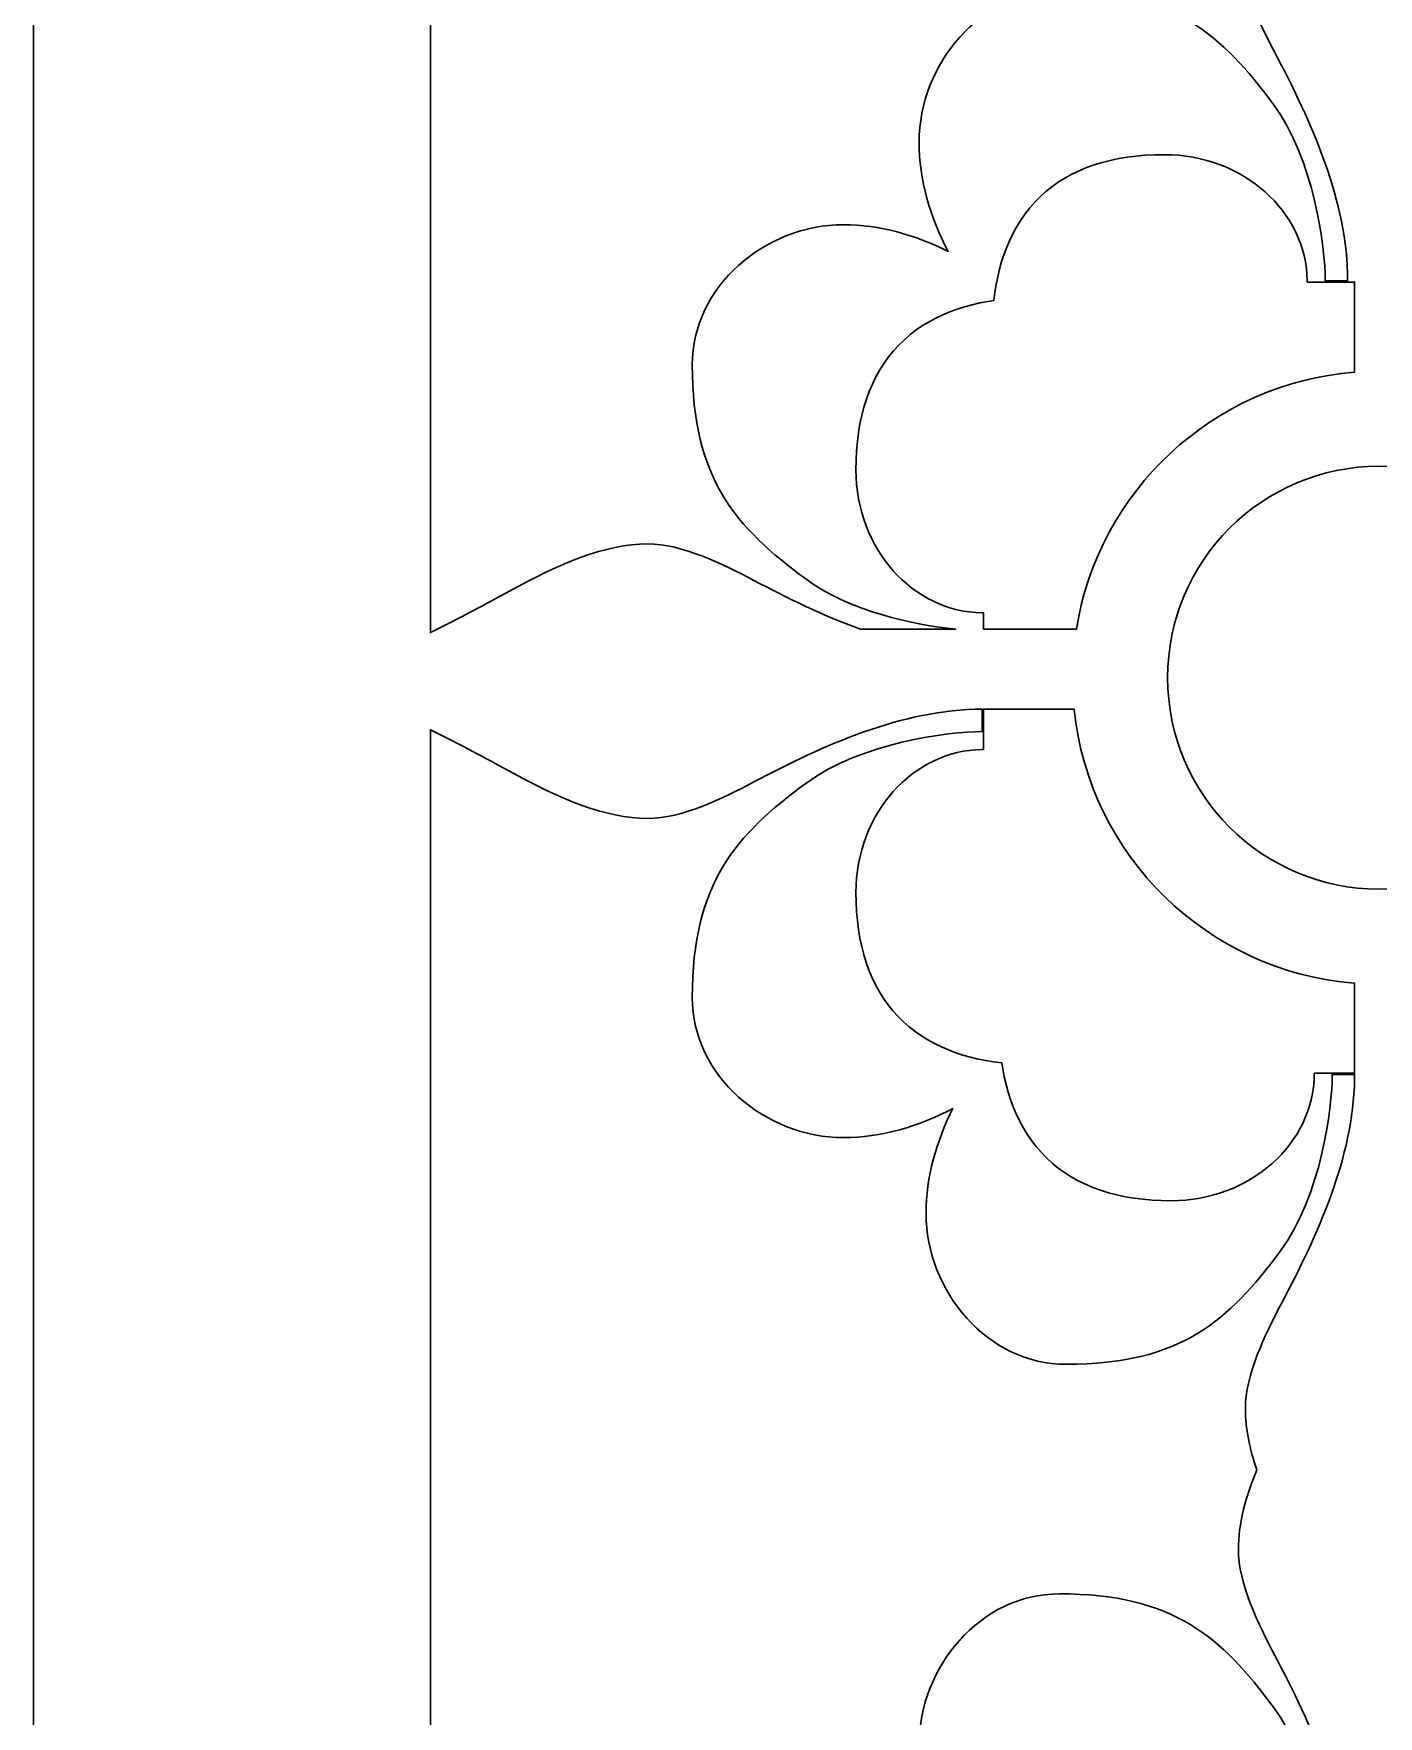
# Model space of a CAD drawing. Header units: centimetres. Extents: x 14.5 to 20.6, y -2.7 to 9.
# Drawn here: x 14.535 to 15.321, y -0.808 to 0.175 of the extents above; entities that cross this region are included whole.
import ezdxf

# ---------------------------------------------------------------- set-up
doc = ezdxf.new("R2010")
doc.units = ezdxf.units.CM
doc.header["$MEASUREMENT"] = 0
doc.layers.add('layer 1', color=7, linetype='Continuous')

msp = doc.modelspace()

# ---------------------------------------------------------------- linework, layer by layer
at = {"layer": 'layer 1', "color": 250, "lineweight": 30}
for points, knots in [([(14.53548, -2.70131), (14.53548, -2.70131), (14.53548, 9.00077), (14.53548, 9.00077), (14.53548, 9.00077), (14.53548, 9.00077), (20.59893, 9.00077), (20.59893, 9.00077), (20.59893, 9.00077), (20.59893, 9.00077), (20.59893, -2.70131), (20.59893, -2.70131), (20.59893, -2.70131), (20.59893, -2.70131), (14.53548, -2.70131), (14.53548, -2.70131)], [0, 0, 0, 0, 0.2, 0.2, 0.2, 0.2, 0.4, 0.4, 0.4, 0.4, 0.6, 0.6, 0.6, 0.6, 1, 1, 1, 1]), ([(15.2497, 0.27265), (15.24548, 0.28498), (15.24305, 0.2968), (15.24305, 0.3081), (15.24305, 0.3081), (15.24305, 0.32855), (15.25449, 0.35145), (15.26432, 0.37026), (15.26432, 0.37026), (15.28516, 0.40951), (15.30597, 0.45504), (15.30681, 0.50071), (15.30681, 0.50071), (15.30681, 0.50071), (15.30681, 0.50356), (15.30681, 0.50356), (15.30681, 0.50356), (15.30681, 0.50356), (15.29376, 0.50356), (15.29376, 0.50356), (15.29376, 0.50356), (15.29376, 0.48393), (15.28722, 0.4324), (15.26349, 0.40052), (15.26349, 0.40052), (15.23324, 0.35962), (15.20544, 0.33428), (15.13837, 0.33428), (15.13837, 0.33428), (15.09257, 0.33428), (15.05659, 0.37679), (15.05659, 0.4226), (15.05659, 0.4226), (15.05659, 0.44332), (15.06263, 0.46472), (15.07218, 0.48367), (15.07218, 0.48367), (15.05257, 0.47331), (15.03013, 0.46669), (15.00841, 0.46669), (15.00841, 0.46669), (14.9626, 0.46669), (14.92009, 0.50267), (14.92009, 0.54847), (14.92009, 0.54847), (14.92009, 0.61554), (14.94543, 0.64334), (14.98633, 0.67359), (14.98633, 0.67359), (15.01821, 0.69731), (15.06974, 0.70386), (15.08938, 0.70386), (15.08938, 0.70386), (15.08938, 0.70386), (15.08938, 0.71694), (15.08938, 0.71694), (15.08938, 0.71694), (15.04275, 0.71694), (14.99614, 0.69568), (14.95607, 0.67441), (14.95607, 0.67441), (14.93726, 0.66459), (14.91436, 0.65315), (14.89391, 0.65315), (14.89391, 0.65315), (14.86937, 0.65315), (14.84239, 0.66459), (14.81296, 0.68096), (14.81296, 0.68096), (14.79994, 0.68802), (14.78405, 0.69644), (14.7672, 0.70491), (14.7672, 0.70491), (14.7672, 0.70491), (14.7672, -0.17453), (14.7672, -0.17453), (14.7672, -0.17453), (14.78405, -0.16606), (14.79994, -0.15764), (14.81296, -0.15057), (14.81296, -0.15057), (14.84239, -0.1342), (14.86937, -0.12276), (14.89391, -0.12276), (14.89391, -0.12276), (14.91436, -0.12276), (14.93726, -0.1342), (14.95607, -0.14403), (14.95607, -0.14403), (14.97552, -0.15435), (14.99651, -0.16467), (15.01829, -0.17256), (15.01829, -0.17256), (15.01829, -0.17256), (15.07379, -0.17256), (15.07379, -0.17256), (15.07379, -0.17256), (15.04951, -0.17008), (15.0117, -0.16208), (14.98633, -0.1432), (14.98633, -0.1432), (14.94543, -0.11295), (14.92009, -0.08515), (14.92009, -0.01808), (14.92009, -0.01808), (14.92009, 0.02772), (14.9626, 0.0637), (15.00841, 0.0637), (15.00841, 0.0637), (15.02914, 0.0637), (15.05053, 0.05766), (15.06949, 0.04811), (15.06949, 0.04811), (15.05913, 0.06772), (15.05251, 0.09016), (15.05251, 0.11188), (15.05251, 0.11188), (15.05251, 0.15769), (15.08848, 0.2002), (15.13428, 0.2002), (15.13428, 0.2002), (15.20136, 0.2002), (15.22915, 0.17486), (15.25941, 0.13396), (15.25941, 0.13396), (15.28313, 0.10208), (15.28967, 0.05055), (15.28967, 0.03092), (15.28967, 0.03092), (15.28967, 0.03092), (15.30276, 0.03092), (15.30276, 0.03092), (15.30276, 0.03092), (15.30276, 0.07754), (15.28149, 0.12415), (15.26022, 0.16422), (15.26022, 0.16422), (15.25041, 0.18303), (15.23896, 0.20593), (15.23896, 0.22638), (15.23896, 0.22638), (15.23896, 0.24094), (15.243, 0.25636), (15.2497, 0.27265)], [0, 0, 0, 0, 0.027027, 0.027027, 0.027027, 0.027027, 0.054054, 0.054054, 0.054054, 0.054054, 0.081081, 0.081081, 0.081081, 0.081081, 0.108108, 0.108108, 0.108108, 0.108108, 0.135135, 0.135135, 0.135135, 0.135135, 0.162162, 0.162162, 0.162162, 0.162162, 0.189189, 0.189189, 0.189189, 0.189189, 0.216216, 0.216216, 0.216216, 0.216216, 0.243243, 0.243243, 0.243243, 0.243243, 0.27027, 0.27027, 0.27027, 0.27027, 0.297297, 0.297297, 0.297297, 0.297297, 0.324324, 0.324324, 0.324324, 0.324324, 0.351351, 0.351351, 0.351351, 0.351351, 0.378378, 0.378378, 0.378378, 0.378378, 0.405405, 0.405405, 0.405405, 0.405405, 0.432432, 0.432432, 0.432432, 0.432432, 0.459459, 0.459459, 0.459459, 0.459459, 0.486486, 0.486486, 0.486486, 0.486486, 0.513514, 0.513514, 0.513514, 0.513514, 0.540541, 0.540541, 0.540541, 0.540541, 0.567568, 0.567568, 0.567568, 0.567568, 0.594595, 0.594595, 0.594595, 0.594595, 0.621622, 0.621622, 0.621622, 0.621622, 0.648649, 0.648649, 0.648649, 0.648649, 0.675676, 0.675676, 0.675676, 0.675676, 0.702703, 0.702703, 0.702703, 0.702703, 0.72973, 0.72973, 0.72973, 0.72973, 0.756757, 0.756757, 0.756757, 0.756757, 0.783784, 0.783784, 0.783784, 0.783784, 0.810811, 0.810811, 0.810811, 0.810811, 0.837838, 0.837838, 0.837838, 0.837838, 0.864865, 0.864865, 0.864865, 0.864865, 0.891892, 0.891892, 0.891892, 0.891892, 0.918919, 0.918919, 0.918919, 0.918919, 0.945946, 0.945946, 0.945946, 0.945946, 1, 1, 1, 1]), ([(15.09009, -0.17256), (15.09009, -0.17256), (15.14434, -0.17256), (15.14434, -0.17256), (15.14434, -0.17256), (15.15718, -0.09176), (15.22409, -0.02895), (15.30681, -0.02239), (15.30681, -0.02239), (15.30681, -0.02239), (15.30681, 0.0302), (15.30681, 0.0302), (15.30681, 0.0302), (15.30681, 0.0302), (15.27913, 0.0302), (15.27913, 0.0302), (15.27913, 0.0302), (15.27913, 0.0302), (15.27913, 0.0312), (15.27913, 0.0312), (15.27913, 0.0312), (15.27913, 0.0312), (15.27902, 0.03466), (15.27902, 0.03466), (15.27902, 0.03466), (15.27902, 0.03466), (15.27869, 0.03836), (15.27869, 0.03836), (15.27869, 0.03836), (15.27869, 0.03836), (15.27814, 0.04203), (15.27814, 0.04203), (15.27814, 0.04203), (15.27814, 0.04203), (15.27739, 0.04564), (15.27739, 0.04564), (15.27739, 0.04564), (15.27739, 0.04564), (15.27643, 0.0492), (15.27643, 0.0492), (15.27643, 0.0492), (15.27643, 0.0492), (15.27529, 0.05269), (15.27529, 0.05269), (15.27529, 0.05269), (15.27529, 0.05269), (15.27395, 0.0561), (15.27395, 0.0561), (15.27395, 0.0561), (15.27395, 0.0561), (15.27244, 0.05945), (15.27244, 0.05945), (15.27244, 0.05945), (15.27244, 0.05945), (15.27076, 0.06271), (15.27076, 0.06271), (15.27076, 0.06271), (15.27076, 0.06271), (15.26891, 0.06588), (15.26891, 0.06588), (15.26891, 0.06588), (15.26891, 0.06588), (15.2669, 0.06896), (15.2669, 0.06896), (15.2669, 0.06896), (15.2669, 0.06896), (15.26474, 0.07194), (15.26474, 0.07194), (15.26474, 0.07194), (15.26474, 0.07194), (15.26242, 0.07483), (15.26242, 0.07483), (15.26242, 0.07483), (15.26242, 0.07483), (15.25996, 0.07761), (15.25996, 0.07761), (15.25996, 0.07761), (15.25996, 0.07761), (15.25736, 0.08028), (15.25736, 0.08028), (15.25736, 0.08028), (15.25736, 0.08028), (15.25462, 0.08285), (15.25462, 0.08285), (15.25462, 0.08285), (15.25462, 0.08285), (15.25175, 0.08529), (15.25175, 0.08529), (15.25175, 0.08529), (15.25175, 0.08529), (15.24876, 0.08762), (15.24876, 0.08762), (15.24876, 0.08762), (15.24876, 0.08762), (15.24563, 0.08981), (15.24563, 0.08981), (15.24563, 0.08981), (15.24563, 0.08981), (15.24239, 0.09188), (15.24239, 0.09188), (15.24239, 0.09188), (15.24239, 0.09188), (15.23903, 0.09381), (15.23903, 0.09381), (15.23903, 0.09381), (15.23903, 0.09381), (15.23556, 0.0956), (15.23556, 0.0956), (15.23556, 0.0956), (15.23556, 0.0956), (15.23198, 0.09725), (15.23198, 0.09725), (15.23198, 0.09725), (15.23198, 0.09725), (15.22829, 0.09874), (15.22829, 0.09874), (15.22829, 0.09874), (15.22829, 0.09874), (15.2245, 0.10008), (15.2245, 0.10008), (15.2245, 0.10008), (15.2245, 0.10008), (15.22062, 0.10126), (15.22062, 0.10126), (15.22062, 0.10126), (15.22062, 0.10126), (15.21666, 0.10226), (15.21666, 0.10226), (15.21666, 0.10226), (15.21666, 0.10226), (15.2126, 0.1031), (15.2126, 0.1031), (15.2126, 0.1031), (15.2126, 0.1031), (15.20846, 0.10376), (15.20846, 0.10376), (15.20846, 0.10376), (15.20846, 0.10376), (15.20425, 0.10424), (15.20425, 0.10424), (15.20425, 0.10424), (15.20425, 0.10424), (15.19997, 0.10453), (15.19997, 0.10453), (15.19997, 0.10453), (15.19997, 0.10453), (15.19569, 0.10462), (15.19569, 0.10462), (15.19569, 0.10462), (15.19569, 0.10462), (15.19003, 0.10453), (15.19003, 0.10453), (15.19003, 0.10453), (15.19003, 0.10453), (15.18458, 0.10426), (15.18458, 0.10426), (15.18458, 0.10426), (15.18458, 0.10426), (15.17928, 0.1038), (15.17928, 0.1038), (15.17928, 0.1038), (15.17928, 0.1038), (15.1741, 0.10316), (15.1741, 0.10316), (15.1741, 0.10316), (15.1741, 0.10316), (15.16906, 0.10233), (15.16906, 0.10233), (15.16906, 0.10233), (15.16906, 0.10233), (15.16416, 0.10131), (15.16416, 0.10131), (15.16416, 0.10131), (15.16416, 0.10131), (15.15939, 0.10009), (15.15939, 0.10009), (15.15939, 0.10009), (15.15939, 0.10009), (15.15475, 0.09867), (15.15475, 0.09867), (15.15475, 0.09867), (15.15475, 0.09867), (15.15026, 0.09704), (15.15026, 0.09704), (15.15026, 0.09704), (15.15026, 0.09704), (15.14591, 0.09522), (15.14591, 0.09522), (15.14591, 0.09522), (15.14591, 0.09522), (15.14171, 0.09318), (15.14171, 0.09318), (15.14171, 0.09318), (15.14171, 0.09318), (15.13766, 0.09095), (15.13766, 0.09095), (15.13766, 0.09095), (15.13766, 0.09095), (15.13378, 0.08851), (15.13378, 0.08851), (15.13378, 0.08851), (15.13378, 0.08851), (15.13008, 0.08587), (15.13008, 0.08587), (15.13008, 0.08587), (15.13008, 0.08587), (15.12655, 0.08305), (15.12655, 0.08305), (15.12655, 0.08305), (15.12655, 0.08305), (15.12322, 0.08004), (15.12322, 0.08004), (15.12322, 0.08004), (15.12322, 0.08004), (15.12007, 0.07685), (15.12007, 0.07685), (15.12007, 0.07685), (15.12007, 0.07685), (15.11713, 0.0735), (15.11713, 0.0735), (15.11713, 0.0735), (15.11713, 0.0735), (15.11439, 0.06999), (15.11439, 0.06999), (15.11439, 0.06999), (15.11439, 0.06999), (15.11185, 0.06635), (15.11185, 0.06635), (15.11185, 0.06635), (15.11185, 0.06635), (15.10952, 0.06258), (15.10952, 0.06258), (15.10952, 0.06258), (15.10952, 0.06258), (15.10738, 0.0587), (15.10738, 0.0587), (15.10738, 0.0587), (15.10738, 0.0587), (15.10544, 0.0547), (15.10544, 0.0547), (15.10544, 0.0547), (15.10544, 0.0547), (15.10368, 0.05061), (15.10368, 0.05061), (15.10368, 0.05061), (15.10368, 0.05061), (15.10211, 0.04642), (15.10211, 0.04642), (15.10211, 0.04642), (15.10211, 0.04642), (15.10071, 0.04214), (15.10071, 0.04214), (15.10071, 0.04214), (15.10071, 0.04214), (15.09948, 0.03778), (15.09948, 0.03778), (15.09948, 0.03778), (15.09948, 0.03778), (15.09841, 0.03335), (15.09841, 0.03335), (15.09841, 0.03335), (15.09841, 0.03335), (15.0975, 0.02883), (15.0975, 0.02883), (15.0975, 0.02883), (15.0975, 0.02883), (15.09673, 0.02424), (15.09673, 0.02424), (15.09673, 0.02424), (15.09673, 0.02424), (15.09611, 0.01958), (15.09611, 0.01958), (15.09611, 0.01958), (15.09611, 0.01958), (15.0961, 0.01944), (15.0961, 0.01944), (15.0961, 0.01944), (15.0961, 0.01944), (15.09259, 0.01889), (15.09259, 0.01889), (15.09259, 0.01889), (15.09259, 0.01889), (15.08802, 0.01801), (15.08802, 0.01801), (15.08802, 0.01801), (15.08802, 0.01801), (15.08352, 0.01697), (15.08352, 0.01697), (15.08352, 0.01697), (15.08352, 0.01697), (15.07911, 0.01576), (15.07911, 0.01576), (15.07911, 0.01576), (15.07911, 0.01576), (15.07478, 0.01439), (15.07478, 0.01439), (15.07478, 0.01439), (15.07478, 0.01439), (15.07054, 0.01285), (15.07054, 0.01285), (15.07054, 0.01285), (15.07054, 0.01285), (15.06638, 0.01111), (15.06638, 0.01111), (15.06638, 0.01111), (15.06638, 0.01111), (15.06233, 0.00919), (15.06233, 0.00919), (15.06233, 0.00919), (15.06233, 0.00919), (15.05839, 0.00707), (15.05839, 0.00707), (15.05839, 0.00707), (15.05839, 0.00707), (15.05457, 0.00475), (15.05457, 0.00475), (15.05457, 0.00475), (15.05457, 0.00475), (15.05087, 0.00223), (15.05087, 0.00223), (15.05087, 0.00223), (15.05087, 0.00223), (15.04732, -0.0005), (15.04732, -0.0005), (15.04732, -0.0005), (15.04732, -0.0005), (15.04392, -0.00344), (15.04392, -0.00344), (15.04392, -0.00344), (15.04392, -0.00344), (15.04068, -0.00658), (15.04068, -0.00658), (15.04068, -0.00658), (15.04068, -0.00658), (15.03762, -0.00992), (15.03762, -0.00992), (15.03762, -0.00992), (15.03762, -0.00992), (15.03474, -0.01345), (15.03474, -0.01345), (15.03474, -0.01345), (15.03474, -0.01345), (15.03206, -0.01717), (15.03206, -0.01717), (15.03206, -0.01717), (15.03206, -0.01717), (15.02958, -0.02106), (15.02958, -0.02106), (15.02958, -0.02106), (15.02958, -0.02106), (15.0273, -0.02512), (15.0273, -0.02512), (15.0273, -0.02512), (15.0273, -0.02512), (15.02524, -0.02934), (15.02524, -0.02934), (15.02524, -0.02934), (15.02524, -0.02934), (15.02338, -0.03372), (15.02338, -0.03372), (15.02338, -0.03372), (15.02338, -0.03372), (15.02173, -0.03824), (15.02173, -0.03824), (15.02173, -0.03824), (15.02173, -0.03824), (15.02028, -0.04291), (15.02028, -0.04291), (15.02028, -0.04291), (15.02028, -0.04291), (15.01904, -0.04771), (15.01904, -0.04771), (15.01904, -0.04771), (15.01904, -0.04771), (15.018, -0.05265), (15.018, -0.05265), (15.018, -0.05265), (15.018, -0.05265), (15.01715, -0.05773), (15.01715, -0.05773), (15.01715, -0.05773), (15.01715, -0.05773), (15.0165, -0.06294), (15.0165, -0.06294), (15.0165, -0.06294), (15.0165, -0.06294), (15.01604, -0.06829), (15.01604, -0.06829), (15.01604, -0.06829), (15.01604, -0.06829), (15.01576, -0.07379), (15.01576, -0.07379), (15.01576, -0.07379), (15.01576, -0.07379), (15.01567, -0.07948), (15.01567, -0.07948), (15.01567, -0.07948), (15.01567, -0.07948), (15.01576, -0.08377), (15.01576, -0.08377), (15.01576, -0.08377), (15.01576, -0.08377), (15.01605, -0.08805), (15.01605, -0.08805), (15.01605, -0.08805), (15.01605, -0.08805), (15.01653, -0.09226), (15.01653, -0.09226), (15.01653, -0.09226), (15.01653, -0.09226), (15.01719, -0.09639), (15.01719, -0.09639), (15.01719, -0.09639), (15.01719, -0.09639), (15.01802, -0.10045), (15.01802, -0.10045), (15.01802, -0.10045), (15.01802, -0.10045), (15.01903, -0.10442), (15.01903, -0.10442), (15.01903, -0.10442), (15.01903, -0.10442), (15.02021, -0.10831), (15.02021, -0.10831), (15.02021, -0.10831), (15.02021, -0.10831), (15.02154, -0.11209), (15.02154, -0.11209), (15.02154, -0.11209), (15.02154, -0.11209), (15.02304, -0.11577), (15.02304, -0.11577), (15.02304, -0.11577), (15.02304, -0.11577), (15.02468, -0.11936), (15.02468, -0.11936), (15.02468, -0.11936), (15.02468, -0.11936), (15.02647, -0.12283), (15.02647, -0.12283), (15.02647, -0.12283), (15.02647, -0.12283), (15.0284, -0.12619), (15.0284, -0.12619), (15.0284, -0.12619), (15.0284, -0.12619), (15.03047, -0.12943), (15.03047, -0.12943), (15.03047, -0.12943), (15.03047, -0.12943), (15.03267, -0.13256), (15.03267, -0.13256), (15.03267, -0.13256), (15.03267, -0.13256), (15.03499, -0.13556), (15.03499, -0.13556), (15.03499, -0.13556), (15.03499, -0.13556), (15.03744, -0.13843), (15.03744, -0.13843), (15.03744, -0.13843), (15.03744, -0.13843), (15.04, -0.14116), (15.04, -0.14116), (15.04, -0.14116), (15.04, -0.14116), (15.04267, -0.14377), (15.04267, -0.14377), (15.04267, -0.14377), (15.04267, -0.14377), (15.04546, -0.14623), (15.04546, -0.14623), (15.04546, -0.14623), (15.04546, -0.14623), (15.04834, -0.14854), (15.04834, -0.14854), (15.04834, -0.14854), (15.04834, -0.14854), (15.05132, -0.15071), (15.05132, -0.15071), (15.05132, -0.15071), (15.05132, -0.15071), (15.05441, -0.15272), (15.05441, -0.15272), (15.05441, -0.15272), (15.05441, -0.15272), (15.05758, -0.15457), (15.05758, -0.15457), (15.05758, -0.15457), (15.05758, -0.15457), (15.06084, -0.15625), (15.06084, -0.15625), (15.06084, -0.15625), (15.06084, -0.15625), (15.06418, -0.15776), (15.06418, -0.15776), (15.06418, -0.15776), (15.06418, -0.15776), (15.0676, -0.15909), (15.0676, -0.15909), (15.0676, -0.15909), (15.0676, -0.15909), (15.07109, -0.16024), (15.07109, -0.16024), (15.07109, -0.16024), (15.07109, -0.16024), (15.07465, -0.1612), (15.07465, -0.1612), (15.07465, -0.1612), (15.07465, -0.1612), (15.07826, -0.16195), (15.07826, -0.16195), (15.07826, -0.16195), (15.07826, -0.16195), (15.08193, -0.1625), (15.08193, -0.1625), (15.08193, -0.1625), (15.08193, -0.1625), (15.08564, -0.16283), (15.08564, -0.16283), (15.08564, -0.16283), (15.08564, -0.16283), (15.08909, -0.16294), (15.08909, -0.16294), (15.08909, -0.16294), (15.08909, -0.16294), (15.09009, -0.16294), (15.09009, -0.16294), (15.09009, -0.16294), (15.09009, -0.16294), (15.09009, -0.17256), (15.09009, -0.17256)], [0, 0, 0, 0, 0.007463, 0.007463, 0.007463, 0.007463, 0.014925, 0.014925, 0.014925, 0.014925, 0.022388, 0.022388, 0.022388, 0.022388, 0.029851, 0.029851, 0.029851, 0.029851, 0.037313, 0.037313, 0.037313, 0.037313, 0.044776, 0.044776, 0.044776, 0.044776, 0.052239, 0.052239, 0.052239, 0.052239, 0.059701, 0.059701, 0.059701, 0.059701, 0.067164, 0.067164, 0.067164, 0.067164, 0.074627, 0.074627, 0.074627, 0.074627, 0.08209, 0.08209, 0.08209, 0.08209, 0.089552, 0.089552, 0.089552, 0.089552, 0.097015, 0.097015, 0.097015, 0.097015, 0.104478, 0.104478, 0.104478, 0.104478, 0.11194, 0.11194, 0.11194, 0.11194, 0.119403, 0.119403, 0.119403, 0.119403, 0.126866, 0.126866, 0.126866, 0.126866, 0.134328, 0.134328, 0.134328, 0.134328, 0.141791, 0.141791, 0.141791, 0.141791, 0.149254, 0.149254, 0.149254, 0.149254, 0.156716, 0.156716, 0.156716, 0.156716, 0.164179, 0.164179, 0.164179, 0.164179, 0.171642, 0.171642, 0.171642, 0.171642, 0.179104, 0.179104, 0.179104, 0.179104, 0.186567, 0.186567, 0.186567, 0.186567, 0.19403, 0.19403, 0.19403, 0.19403, 0.201493, 0.201493, 0.201493, 0.201493, 0.208955, 0.208955, 0.208955, 0.208955, 0.216418, 0.216418, 0.216418, 0.216418, 0.223881, 0.223881, 0.223881, 0.223881, 0.231343, 0.231343, 0.231343, 0.231343, 0.238806, 0.238806, 0.238806, 0.238806, 0.246269, 0.246269, 0.246269, 0.246269, 0.253731, 0.253731, 0.253731, 0.253731, 0.261194, 0.261194, 0.261194, 0.261194, 0.268657, 0.268657, 0.268657, 0.268657, 0.276119, 0.276119, 0.276119, 0.276119, 0.283582, 0.283582, 0.283582, 0.283582, 0.291045, 0.291045, 0.291045, 0.291045, 0.298507, 0.298507, 0.298507, 0.298507, 0.30597, 0.30597, 0.30597, 0.30597, 0.313433, 0.313433, 0.313433, 0.313433, 0.320896, 0.320896, 0.320896, 0.320896, 0.328358, 0.328358, 0.328358, 0.328358, 0.335821, 0.335821, 0.335821, 0.335821, 0.343284, 0.343284, 0.343284, 0.343284, 0.350746, 0.350746, 0.350746, 0.350746, 0.358209, 0.358209, 0.358209, 0.358209, 0.365672, 0.365672, 0.365672, 0.365672, 0.373134, 0.373134, 0.373134, 0.373134, 0.380597, 0.380597, 0.380597, 0.380597, 0.38806, 0.38806, 0.38806, 0.38806, 0.395522, 0.395522, 0.395522, 0.395522, 0.402985, 0.402985, 0.402985, 0.402985, 0.410448, 0.410448, 0.410448, 0.410448, 0.41791, 0.41791, 0.41791, 0.41791, 0.425373, 0.425373, 0.425373, 0.425373, 0.432836, 0.432836, 0.432836, 0.432836, 0.440299, 0.440299, 0.440299, 0.440299, 0.447761, 0.447761, 0.447761, 0.447761, 0.455224, 0.455224, 0.455224, 0.455224, 0.462687, 0.462687, 0.462687, 0.462687, 0.470149, 0.470149, 0.470149, 0.470149, 0.477612, 0.477612, 0.477612, 0.477612, 0.485075, 0.485075, 0.485075, 0.485075, 0.492537, 0.492537, 0.492537, 0.492537, 0.5, 0.5, 0.5, 0.5, 0.507463, 0.507463, 0.507463, 0.507463, 0.514925, 0.514925, 0.514925, 0.514925, 0.522388, 0.522388, 0.522388, 0.522388, 0.529851, 0.529851, 0.529851, 0.529851, 0.537313, 0.537313, 0.537313, 0.537313, 0.544776, 0.544776, 0.544776, 0.544776, 0.552239, 0.552239, 0.552239, 0.552239, 0.559701, 0.559701, 0.559701, 0.559701, 0.567164, 0.567164, 0.567164, 0.567164, 0.574627, 0.574627, 0.574627, 0.574627, 0.58209, 0.58209, 0.58209, 0.58209, 0.589552, 0.589552, 0.589552, 0.589552, 0.597015, 0.597015, 0.597015, 0.597015, 0.604478, 0.604478, 0.604478, 0.604478, 0.61194, 0.61194, 0.61194, 0.61194, 0.619403, 0.619403, 0.619403, 0.619403, 0.626866, 0.626866, 0.626866, 0.626866, 0.634328, 0.634328, 0.634328, 0.634328, 0.641791, 0.641791, 0.641791, 0.641791, 0.649254, 0.649254, 0.649254, 0.649254, 0.656716, 0.656716, 0.656716, 0.656716, 0.664179, 0.664179, 0.664179, 0.664179, 0.671642, 0.671642, 0.671642, 0.671642, 0.679104, 0.679104, 0.679104, 0.679104, 0.686567, 0.686567, 0.686567, 0.686567, 0.69403, 0.69403, 0.69403, 0.69403, 0.701493, 0.701493, 0.701493, 0.701493, 0.708955, 0.708955, 0.708955, 0.708955, 0.716418, 0.716418, 0.716418, 0.716418, 0.723881, 0.723881, 0.723881, 0.723881, 0.731343, 0.731343, 0.731343, 0.731343, 0.738806, 0.738806, 0.738806, 0.738806, 0.746269, 0.746269, 0.746269, 0.746269, 0.753731, 0.753731, 0.753731, 0.753731, 0.761194, 0.761194, 0.761194, 0.761194, 0.768657, 0.768657, 0.768657, 0.768657, 0.776119, 0.776119, 0.776119, 0.776119, 0.783582, 0.783582, 0.783582, 0.783582, 0.791045, 0.791045, 0.791045, 0.791045, 0.798507, 0.798507, 0.798507, 0.798507, 0.80597, 0.80597, 0.80597, 0.80597, 0.813433, 0.813433, 0.813433, 0.813433, 0.820896, 0.820896, 0.820896, 0.820896, 0.828358, 0.828358, 0.828358, 0.828358, 0.835821, 0.835821, 0.835821, 0.835821, 0.843284, 0.843284, 0.843284, 0.843284, 0.850746, 0.850746, 0.850746, 0.850746, 0.858209, 0.858209, 0.858209, 0.858209, 0.865672, 0.865672, 0.865672, 0.865672, 0.873134, 0.873134, 0.873134, 0.873134, 0.880597, 0.880597, 0.880597, 0.880597, 0.88806, 0.88806, 0.88806, 0.88806, 0.895522, 0.895522, 0.895522, 0.895522, 0.902985, 0.902985, 0.902985, 0.902985, 0.910448, 0.910448, 0.910448, 0.910448, 0.91791, 0.91791, 0.91791, 0.91791, 0.925373, 0.925373, 0.925373, 0.925373, 0.932836, 0.932836, 0.932836, 0.932836, 0.940299, 0.940299, 0.940299, 0.940299, 0.947761, 0.947761, 0.947761, 0.947761, 0.955224, 0.955224, 0.955224, 0.955224, 0.962687, 0.962687, 0.962687, 0.962687, 0.970149, 0.970149, 0.970149, 0.970149, 0.977612, 0.977612, 0.977612, 0.977612, 0.985075, 0.985075, 0.985075, 0.985075, 1, 1, 1, 1]), ([(15.19765, -0.20087), (15.19765, -0.13266), (15.25295, -0.07736), (15.32116, -0.07736), (15.32116, -0.07736), (15.38936, -0.07736), (15.44467, -0.13266), (15.44467, -0.20087), (15.44467, -0.20087), (15.44467, -0.26907), (15.38936, -0.32438), (15.32116, -0.32438), (15.32116, -0.32438), (15.25295, -0.32438), (15.19765, -0.26907), (15.19765, -0.20087)], [0, 0, 0, 0, 0.2, 0.2, 0.2, 0.2, 0.4, 0.4, 0.4, 0.4, 0.6, 0.6, 0.6, 0.6, 1, 1, 1, 1]), ([(15.2497, -0.66356), (15.24548, -0.65122), (15.24305, -0.6394), (15.24305, -0.62811), (15.24305, -0.62811), (15.24305, -0.60766), (15.25449, -0.58476), (15.26432, -0.56595), (15.26432, -0.56595), (15.28516, -0.52669), (15.30597, -0.48117), (15.30681, -0.4355), (15.30681, -0.4355), (15.30681, -0.4355), (15.30681, -0.43265), (15.30681, -0.43265), (15.30681, -0.43265), (15.30681, -0.43265), (15.29376, -0.43265), (15.29376, -0.43265), (15.29376, -0.43265), (15.29376, -0.45228), (15.28722, -0.50381), (15.26349, -0.53569), (15.26349, -0.53569), (15.23324, -0.57659), (15.20544, -0.60193), (15.13837, -0.60193), (15.13837, -0.60193), (15.09257, -0.60193), (15.05659, -0.55942), (15.05659, -0.51361), (15.05659, -0.51361), (15.05659, -0.49288), (15.06263, -0.47149), (15.07218, -0.45253), (15.07218, -0.45253), (15.05257, -0.46289), (15.03013, -0.46951), (15.00841, -0.46951), (15.00841, -0.46951), (14.9626, -0.46951), (14.92009, -0.43354), (14.92009, -0.38774), (14.92009, -0.38774), (14.92009, -0.32067), (14.94543, -0.29287), (14.98633, -0.26261), (14.98633, -0.26261), (15.01821, -0.2389), (15.06974, -0.23235), (15.08938, -0.23235), (15.08938, -0.23235), (15.08938, -0.23235), (15.08938, -0.21926), (15.08938, -0.21926), (15.08938, -0.21926), (15.04275, -0.21926), (14.99614, -0.24053), (14.95607, -0.2618), (14.95607, -0.2618), (14.93726, -0.27161), (14.91436, -0.28306), (14.89391, -0.28306), (14.89391, -0.28306), (14.86937, -0.28306), (14.84239, -0.27161), (14.81296, -0.25525), (14.81296, -0.25525), (14.79994, -0.24818), (14.78405, -0.23977), (14.7672, -0.2313), (14.7672, -0.2313), (14.7672, -0.2313), (14.7672, -1.11073), (14.7672, -1.11073), (14.7672, -1.11073), (14.78405, -1.10227), (14.79994, -1.09384), (14.81296, -1.08678), (14.81296, -1.08678), (14.84239, -1.07041), (14.86937, -1.05897), (14.89391, -1.05897), (14.89391, -1.05897), (14.91436, -1.05897), (14.93726, -1.07041), (14.95607, -1.08024), (14.95607, -1.08024), (14.97552, -1.09056), (14.99651, -1.10088), (15.01829, -1.10877), (15.01829, -1.10877), (15.01829, -1.10877), (15.07379, -1.10877), (15.07379, -1.10877), (15.07379, -1.10877), (15.04951, -1.10629), (15.0117, -1.09829), (14.98633, -1.07941), (14.98633, -1.07941), (14.94543, -1.04916), (14.92009, -1.02136), (14.92009, -0.95429), (14.92009, -0.95429), (14.92009, -0.90849), (14.9626, -0.87251), (15.00841, -0.87251), (15.00841, -0.87251), (15.02914, -0.87251), (15.05053, -0.87854), (15.06949, -0.8881), (15.06949, -0.8881), (15.05913, -0.86849), (15.05251, -0.84604), (15.05251, -0.82433), (15.05251, -0.82433), (15.05251, -0.77852), (15.08848, -0.73601), (15.13428, -0.73601), (15.13428, -0.73601), (15.20136, -0.73601), (15.22915, -0.76135), (15.25941, -0.80225), (15.25941, -0.80225), (15.28313, -0.83413), (15.28967, -0.88566), (15.28967, -0.90529), (15.28967, -0.90529), (15.28967, -0.90529), (15.30276, -0.90529), (15.30276, -0.90529), (15.30276, -0.90529), (15.30276, -0.85867), (15.28149, -0.81206), (15.26022, -0.77199), (15.26022, -0.77199), (15.25041, -0.75318), (15.23896, -0.73028), (15.23896, -0.70983), (15.23896, -0.70983), (15.23896, -0.69527), (15.243, -0.67984), (15.2497, -0.66356)], [0, 0, 0, 0, 0.027027, 0.027027, 0.027027, 0.027027, 0.054054, 0.054054, 0.054054, 0.054054, 0.081081, 0.081081, 0.081081, 0.081081, 0.108108, 0.108108, 0.108108, 0.108108, 0.135135, 0.135135, 0.135135, 0.135135, 0.162162, 0.162162, 0.162162, 0.162162, 0.189189, 0.189189, 0.189189, 0.189189, 0.216216, 0.216216, 0.216216, 0.216216, 0.243243, 0.243243, 0.243243, 0.243243, 0.27027, 0.27027, 0.27027, 0.27027, 0.297297, 0.297297, 0.297297, 0.297297, 0.324324, 0.324324, 0.324324, 0.324324, 0.351351, 0.351351, 0.351351, 0.351351, 0.378378, 0.378378, 0.378378, 0.378378, 0.405405, 0.405405, 0.405405, 0.405405, 0.432432, 0.432432, 0.432432, 0.432432, 0.459459, 0.459459, 0.459459, 0.459459, 0.486486, 0.486486, 0.486486, 0.486486, 0.513514, 0.513514, 0.513514, 0.513514, 0.540541, 0.540541, 0.540541, 0.540541, 0.567568, 0.567568, 0.567568, 0.567568, 0.594595, 0.594595, 0.594595, 0.594595, 0.621622, 0.621622, 0.621622, 0.621622, 0.648649, 0.648649, 0.648649, 0.648649, 0.675676, 0.675676, 0.675676, 0.675676, 0.702703, 0.702703, 0.702703, 0.702703, 0.72973, 0.72973, 0.72973, 0.72973, 0.756757, 0.756757, 0.756757, 0.756757, 0.783784, 0.783784, 0.783784, 0.783784, 0.810811, 0.810811, 0.810811, 0.810811, 0.837838, 0.837838, 0.837838, 0.837838, 0.864865, 0.864865, 0.864865, 0.864865, 0.891892, 0.891892, 0.891892, 0.891892, 0.918919, 0.918919, 0.918919, 0.918919, 0.945946, 0.945946, 0.945946, 0.945946, 1, 1, 1, 1]), ([(15.14304, -0.21926), (15.14304, -0.21926), (15.09009, -0.21926), (15.09009, -0.21926), (15.09009, -0.21926), (15.09009, -0.21926), (15.09009, -0.24289), (15.09009, -0.24289), (15.09009, -0.24289), (15.09009, -0.24289), (15.08909, -0.24289), (15.08909, -0.24289), (15.08909, -0.24289), (15.08909, -0.24289), (15.08563, -0.243), (15.08563, -0.243), (15.08563, -0.243), (15.08563, -0.243), (15.08193, -0.24333), (15.08193, -0.24333), (15.08193, -0.24333), (15.08193, -0.24333), (15.07826, -0.24388), (15.07826, -0.24388), (15.07826, -0.24388), (15.07826, -0.24388), (15.07465, -0.24463), (15.07465, -0.24463), (15.07465, -0.24463), (15.07465, -0.24463), (15.07109, -0.24559), (15.07109, -0.24559), (15.07109, -0.24559), (15.07109, -0.24559), (15.0676, -0.24674), (15.0676, -0.24674), (15.0676, -0.24674), (15.0676, -0.24674), (15.06418, -0.24807), (15.06418, -0.24807), (15.06418, -0.24807), (15.06418, -0.24807), (15.06084, -0.24958), (15.06084, -0.24958), (15.06084, -0.24958), (15.06084, -0.24958), (15.05758, -0.25126), (15.05758, -0.25126), (15.05758, -0.25126), (15.05758, -0.25126), (15.05441, -0.25311), (15.05441, -0.25311), (15.05441, -0.25311), (15.05441, -0.25311), (15.05133, -0.25512), (15.05133, -0.25512), (15.05133, -0.25512), (15.05133, -0.25512), (15.04834, -0.25728), (15.04834, -0.25728), (15.04834, -0.25728), (15.04834, -0.25728), (15.04546, -0.2596), (15.04546, -0.2596), (15.04546, -0.2596), (15.04546, -0.2596), (15.04267, -0.26206), (15.04267, -0.26206), (15.04267, -0.26206), (15.04267, -0.26206), (15.04, -0.26466), (15.04, -0.26466), (15.04, -0.26466), (15.04, -0.26466), (15.03744, -0.2674), (15.03744, -0.2674), (15.03744, -0.2674), (15.03744, -0.2674), (15.03499, -0.27027), (15.03499, -0.27027), (15.03499, -0.27027), (15.03499, -0.27027), (15.03267, -0.27326), (15.03267, -0.27326), (15.03267, -0.27326), (15.03267, -0.27326), (15.03047, -0.27639), (15.03047, -0.27639), (15.03047, -0.27639), (15.03047, -0.27639), (15.0284, -0.27963), (15.0284, -0.27963), (15.0284, -0.27963), (15.0284, -0.27963), (15.02647, -0.28299), (15.02647, -0.28299), (15.02647, -0.28299), (15.02647, -0.28299), (15.02468, -0.28647), (15.02468, -0.28647), (15.02468, -0.28647), (15.02468, -0.28647), (15.02304, -0.29005), (15.02304, -0.29005), (15.02304, -0.29005), (15.02304, -0.29005), (15.02154, -0.29373), (15.02154, -0.29373), (15.02154, -0.29373), (15.02154, -0.29373), (15.02021, -0.29751), (15.02021, -0.29751), (15.02021, -0.29751), (15.02021, -0.29751), (15.01903, -0.3014), (15.01903, -0.3014), (15.01903, -0.3014), (15.01903, -0.3014), (15.01802, -0.30537), (15.01802, -0.30537), (15.01802, -0.30537), (15.01802, -0.30537), (15.01719, -0.30943), (15.01719, -0.30943), (15.01719, -0.30943), (15.01719, -0.30943), (15.01653, -0.31356), (15.01653, -0.31356), (15.01653, -0.31356), (15.01653, -0.31356), (15.01605, -0.31777), (15.01605, -0.31777), (15.01605, -0.31777), (15.01605, -0.31777), (15.01576, -0.32205), (15.01576, -0.32205), (15.01576, -0.32205), (15.01576, -0.32205), (15.01567, -0.32634), (15.01567, -0.32634), (15.01567, -0.32634), (15.01567, -0.32634), (15.01576, -0.33199), (15.01576, -0.33199), (15.01576, -0.33199), (15.01576, -0.33199), (15.01603, -0.33743), (15.01603, -0.33743), (15.01603, -0.33743), (15.01603, -0.33743), (15.01648, -0.34274), (15.01648, -0.34274), (15.01648, -0.34274), (15.01648, -0.34274), (15.01713, -0.34792), (15.01713, -0.34792), (15.01713, -0.34792), (15.01713, -0.34792), (15.01796, -0.35296), (15.01796, -0.35296), (15.01796, -0.35296), (15.01796, -0.35296), (15.01898, -0.35786), (15.01898, -0.35786), (15.01898, -0.35786), (15.01898, -0.35786), (15.0202, -0.36263), (15.0202, -0.36263), (15.0202, -0.36263), (15.0202, -0.36263), (15.02162, -0.36727), (15.02162, -0.36727), (15.02162, -0.36727), (15.02162, -0.36727), (15.02324, -0.37176), (15.02324, -0.37176), (15.02324, -0.37176), (15.02324, -0.37176), (15.02507, -0.37611), (15.02507, -0.37611), (15.02507, -0.37611), (15.02507, -0.37611), (15.0271, -0.38032), (15.0271, -0.38032), (15.0271, -0.38032), (15.0271, -0.38032), (15.02934, -0.38436), (15.02934, -0.38436), (15.02934, -0.38436), (15.02934, -0.38436), (15.03177, -0.38824), (15.03177, -0.38824), (15.03177, -0.38824), (15.03177, -0.38824), (15.03441, -0.39194), (15.03441, -0.39194), (15.03441, -0.39194), (15.03441, -0.39194), (15.03724, -0.39547), (15.03724, -0.39547), (15.03724, -0.39547), (15.03724, -0.39547), (15.04025, -0.3988), (15.04025, -0.3988), (15.04025, -0.3988), (15.04025, -0.3988), (15.04344, -0.40194), (15.04344, -0.40194), (15.04344, -0.40194), (15.04344, -0.40194), (15.04679, -0.40489), (15.04679, -0.40489), (15.04679, -0.40489), (15.04679, -0.40489), (15.05029, -0.40763), (15.05029, -0.40763), (15.05029, -0.40763), (15.05029, -0.40763), (15.05393, -0.41016), (15.05393, -0.41016), (15.05393, -0.41016), (15.05393, -0.41016), (15.0577, -0.4125), (15.0577, -0.4125), (15.0577, -0.4125), (15.0577, -0.4125), (15.06159, -0.41464), (15.06159, -0.41464), (15.06159, -0.41464), (15.06159, -0.41464), (15.06558, -0.41658), (15.06558, -0.41658), (15.06558, -0.41658), (15.06558, -0.41658), (15.06968, -0.41834), (15.06968, -0.41834), (15.06968, -0.41834), (15.06968, -0.41834), (15.07387, -0.41991), (15.07387, -0.41991), (15.07387, -0.41991), (15.07387, -0.41991), (15.07814, -0.42131), (15.07814, -0.42131), (15.07814, -0.42131), (15.07814, -0.42131), (15.0825, -0.42254), (15.0825, -0.42254), (15.0825, -0.42254), (15.0825, -0.42254), (15.08694, -0.42361), (15.08694, -0.42361), (15.08694, -0.42361), (15.08694, -0.42361), (15.09145, -0.42452), (15.09145, -0.42452), (15.09145, -0.42452), (15.09145, -0.42452), (15.09604, -0.42528), (15.09604, -0.42528), (15.09604, -0.42528), (15.09604, -0.42528), (15.1007, -0.42591), (15.1007, -0.42591), (15.1007, -0.42591), (15.1007, -0.42591), (15.10084, -0.42592), (15.10084, -0.42592), (15.10084, -0.42592), (15.10084, -0.42592), (15.1014, -0.42943), (15.1014, -0.42943), (15.1014, -0.42943), (15.1014, -0.42943), (15.10228, -0.434), (15.10228, -0.434), (15.10228, -0.434), (15.10228, -0.434), (15.10332, -0.4385), (15.10332, -0.4385), (15.10332, -0.4385), (15.10332, -0.4385), (15.10452, -0.44291), (15.10452, -0.44291), (15.10452, -0.44291), (15.10452, -0.44291), (15.10589, -0.44724), (15.10589, -0.44724), (15.10589, -0.44724), (15.10589, -0.44724), (15.10744, -0.45149), (15.10744, -0.45149), (15.10744, -0.45149), (15.10744, -0.45149), (15.10917, -0.45564), (15.10917, -0.45564), (15.10917, -0.45564), (15.10917, -0.45564), (15.1111, -0.45969), (15.1111, -0.45969), (15.1111, -0.45969), (15.1111, -0.45969), (15.11321, -0.46363), (15.11321, -0.46363), (15.11321, -0.46363), (15.11321, -0.46363), (15.11553, -0.46745), (15.11553, -0.46745), (15.11553, -0.46745), (15.11553, -0.46745), (15.11806, -0.47115), (15.11806, -0.47115), (15.11806, -0.47115), (15.11806, -0.47115), (15.12079, -0.4747), (15.12079, -0.4747), (15.12079, -0.4747), (15.12079, -0.4747), (15.12373, -0.4781), (15.12373, -0.4781), (15.12373, -0.4781), (15.12373, -0.4781), (15.12687, -0.48134), (15.12687, -0.48134), (15.12687, -0.48134), (15.12687, -0.48134), (15.1302, -0.4844), (15.1302, -0.4844), (15.1302, -0.4844), (15.1302, -0.4844), (15.13373, -0.48728), (15.13373, -0.48728), (15.13373, -0.48728), (15.13373, -0.48728), (15.13745, -0.48996), (15.13745, -0.48996), (15.13745, -0.48996), (15.13745, -0.48996), (15.14135, -0.49244), (15.14135, -0.49244), (15.14135, -0.49244), (15.14135, -0.49244), (15.14541, -0.49472), (15.14541, -0.49472), (15.14541, -0.49472), (15.14541, -0.49472), (15.14963, -0.49678), (15.14963, -0.49678), (15.14963, -0.49678), (15.14963, -0.49678), (15.15401, -0.49864), (15.15401, -0.49864), (15.15401, -0.49864), (15.15401, -0.49864), (15.15853, -0.50029), (15.15853, -0.50029), (15.15853, -0.50029), (15.15853, -0.50029), (15.16319, -0.50174), (15.16319, -0.50174), (15.16319, -0.50174), (15.16319, -0.50174), (15.168, -0.50298), (15.168, -0.50298), (15.168, -0.50298), (15.168, -0.50298), (15.17294, -0.50402), (15.17294, -0.50402), (15.17294, -0.50402), (15.17294, -0.50402), (15.17802, -0.50487), (15.17802, -0.50487), (15.17802, -0.50487), (15.17802, -0.50487), (15.18323, -0.50552), (15.18323, -0.50552), (15.18323, -0.50552), (15.18323, -0.50552), (15.18858, -0.50599), (15.18858, -0.50599), (15.18858, -0.50599), (15.18858, -0.50599), (15.19407, -0.50626), (15.19407, -0.50626), (15.19407, -0.50626), (15.19407, -0.50626), (15.19977, -0.50635), (15.19977, -0.50635), (15.19977, -0.50635), (15.19977, -0.50635), (15.20405, -0.50626), (15.20405, -0.50626), (15.20405, -0.50626), (15.20405, -0.50626), (15.20833, -0.50597), (15.20833, -0.50597), (15.20833, -0.50597), (15.20833, -0.50597), (15.21254, -0.50549), (15.21254, -0.50549), (15.21254, -0.50549), (15.21254, -0.50549), (15.21668, -0.50483), (15.21668, -0.50483), (15.21668, -0.50483), (15.21668, -0.50483), (15.22074, -0.504), (15.22074, -0.504), (15.22074, -0.504), (15.22074, -0.504), (15.22471, -0.50299), (15.22471, -0.50299), (15.22471, -0.50299), (15.22471, -0.50299), (15.22859, -0.50181), (15.22859, -0.50181), (15.22859, -0.50181), (15.22859, -0.50181), (15.23238, -0.50048), (15.23238, -0.50048), (15.23238, -0.50048), (15.23238, -0.50048), (15.23606, -0.49898), (15.23606, -0.49898), (15.23606, -0.49898), (15.23606, -0.49898), (15.23964, -0.49734), (15.23964, -0.49734), (15.23964, -0.49734), (15.23964, -0.49734), (15.24312, -0.49555), (15.24312, -0.49555), (15.24312, -0.49555), (15.24312, -0.49555), (15.24648, -0.49362), (15.24648, -0.49362), (15.24648, -0.49362), (15.24648, -0.49362), (15.24972, -0.49155), (15.24972, -0.49155), (15.24972, -0.49155), (15.24972, -0.49155), (15.25285, -0.48935), (15.25285, -0.48935), (15.25285, -0.48935), (15.25285, -0.48935), (15.25585, -0.48703), (15.25585, -0.48703), (15.25585, -0.48703), (15.25585, -0.48703), (15.25872, -0.48458), (15.25872, -0.48458), (15.25872, -0.48458), (15.25872, -0.48458), (15.26145, -0.48202), (15.26145, -0.48202), (15.26145, -0.48202), (15.26145, -0.48202), (15.26406, -0.47935), (15.26406, -0.47935), (15.26406, -0.47935), (15.26406, -0.47935), (15.26651, -0.47657), (15.26651, -0.47657), (15.26651, -0.47657), (15.26651, -0.47657), (15.26883, -0.47368), (15.26883, -0.47368), (15.26883, -0.47368), (15.26883, -0.47368), (15.27099, -0.47069), (15.27099, -0.47069), (15.27099, -0.47069), (15.27099, -0.47069), (15.27301, -0.46761), (15.27301, -0.46761), (15.27301, -0.46761), (15.27301, -0.46761), (15.27485, -0.46444), (15.27485, -0.46444), (15.27485, -0.46444), (15.27485, -0.46444), (15.27654, -0.46118), (15.27654, -0.46118), (15.27654, -0.46118), (15.27654, -0.46118), (15.27805, -0.45784), (15.27805, -0.45784), (15.27805, -0.45784), (15.27805, -0.45784), (15.27938, -0.45442), (15.27938, -0.45442), (15.27938, -0.45442), (15.27938, -0.45442), (15.28053, -0.45093), (15.28053, -0.45093), (15.28053, -0.45093), (15.28053, -0.45093), (15.28148, -0.44737), (15.28148, -0.44737), (15.28148, -0.44737), (15.28148, -0.44737), (15.28224, -0.44376), (15.28224, -0.44376), (15.28224, -0.44376), (15.28224, -0.44376), (15.28279, -0.4401), (15.28279, -0.4401), (15.28279, -0.4401), (15.28279, -0.4401), (15.28312, -0.43639), (15.28312, -0.43639), (15.28312, -0.43639), (15.28312, -0.43639), (15.28323, -0.43293), (15.28323, -0.43293), (15.28323, -0.43293), (15.28323, -0.43293), (15.28323, -0.43193), (15.28323, -0.43193), (15.28323, -0.43193), (15.28323, -0.43193), (15.30681, -0.43193), (15.30681, -0.43193), (15.30681, -0.43193), (15.30681, -0.43193), (15.30681, -0.37934), (15.30681, -0.37934), (15.30681, -0.37934), (15.22073, -0.37252), (15.15178, -0.30479), (15.14304, -0.21926)], [0, 0, 0, 0, 0.007463, 0.007463, 0.007463, 0.007463, 0.014925, 0.014925, 0.014925, 0.014925, 0.022388, 0.022388, 0.022388, 0.022388, 0.029851, 0.029851, 0.029851, 0.029851, 0.037313, 0.037313, 0.037313, 0.037313, 0.044776, 0.044776, 0.044776, 0.044776, 0.052239, 0.052239, 0.052239, 0.052239, 0.059701, 0.059701, 0.059701, 0.059701, 0.067164, 0.067164, 0.067164, 0.067164, 0.074627, 0.074627, 0.074627, 0.074627, 0.08209, 0.08209, 0.08209, 0.08209, 0.089552, 0.089552, 0.089552, 0.089552, 0.097015, 0.097015, 0.097015, 0.097015, 0.104478, 0.104478, 0.104478, 0.104478, 0.11194, 0.11194, 0.11194, 0.11194, 0.119403, 0.119403, 0.119403, 0.119403, 0.126866, 0.126866, 0.126866, 0.126866, 0.134328, 0.134328, 0.134328, 0.134328, 0.141791, 0.141791, 0.141791, 0.141791, 0.149254, 0.149254, 0.149254, 0.149254, 0.156716, 0.156716, 0.156716, 0.156716, 0.164179, 0.164179, 0.164179, 0.164179, 0.171642, 0.171642, 0.171642, 0.171642, 0.179104, 0.179104, 0.179104, 0.179104, 0.186567, 0.186567, 0.186567, 0.186567, 0.19403, 0.19403, 0.19403, 0.19403, 0.201493, 0.201493, 0.201493, 0.201493, 0.208955, 0.208955, 0.208955, 0.208955, 0.216418, 0.216418, 0.216418, 0.216418, 0.223881, 0.223881, 0.223881, 0.223881, 0.231343, 0.231343, 0.231343, 0.231343, 0.238806, 0.238806, 0.238806, 0.238806, 0.246269, 0.246269, 0.246269, 0.246269, 0.253731, 0.253731, 0.253731, 0.253731, 0.261194, 0.261194, 0.261194, 0.261194, 0.268657, 0.268657, 0.268657, 0.268657, 0.276119, 0.276119, 0.276119, 0.276119, 0.283582, 0.283582, 0.283582, 0.283582, 0.291045, 0.291045, 0.291045, 0.291045, 0.298507, 0.298507, 0.298507, 0.298507, 0.30597, 0.30597, 0.30597, 0.30597, 0.313433, 0.313433, 0.313433, 0.313433, 0.320896, 0.320896, 0.320896, 0.320896, 0.328358, 0.328358, 0.328358, 0.328358, 0.335821, 0.335821, 0.335821, 0.335821, 0.343284, 0.343284, 0.343284, 0.343284, 0.350746, 0.350746, 0.350746, 0.350746, 0.358209, 0.358209, 0.358209, 0.358209, 0.365672, 0.365672, 0.365672, 0.365672, 0.373134, 0.373134, 0.373134, 0.373134, 0.380597, 0.380597, 0.380597, 0.380597, 0.38806, 0.38806, 0.38806, 0.38806, 0.395522, 0.395522, 0.395522, 0.395522, 0.402985, 0.402985, 0.402985, 0.402985, 0.410448, 0.410448, 0.410448, 0.410448, 0.41791, 0.41791, 0.41791, 0.41791, 0.425373, 0.425373, 0.425373, 0.425373, 0.432836, 0.432836, 0.432836, 0.432836, 0.440299, 0.440299, 0.440299, 0.440299, 0.447761, 0.447761, 0.447761, 0.447761, 0.455224, 0.455224, 0.455224, 0.455224, 0.462687, 0.462687, 0.462687, 0.462687, 0.470149, 0.470149, 0.470149, 0.470149, 0.477612, 0.477612, 0.477612, 0.477612, 0.485075, 0.485075, 0.485075, 0.485075, 0.492537, 0.492537, 0.492537, 0.492537, 0.5, 0.5, 0.5, 0.5, 0.507463, 0.507463, 0.507463, 0.507463, 0.514925, 0.514925, 0.514925, 0.514925, 0.522388, 0.522388, 0.522388, 0.522388, 0.529851, 0.529851, 0.529851, 0.529851, 0.537313, 0.537313, 0.537313, 0.537313, 0.544776, 0.544776, 0.544776, 0.544776, 0.552239, 0.552239, 0.552239, 0.552239, 0.559701, 0.559701, 0.559701, 0.559701, 0.567164, 0.567164, 0.567164, 0.567164, 0.574627, 0.574627, 0.574627, 0.574627, 0.58209, 0.58209, 0.58209, 0.58209, 0.589552, 0.589552, 0.589552, 0.589552, 0.597015, 0.597015, 0.597015, 0.597015, 0.604478, 0.604478, 0.604478, 0.604478, 0.61194, 0.61194, 0.61194, 0.61194, 0.619403, 0.619403, 0.619403, 0.619403, 0.626866, 0.626866, 0.626866, 0.626866, 0.634328, 0.634328, 0.634328, 0.634328, 0.641791, 0.641791, 0.641791, 0.641791, 0.649254, 0.649254, 0.649254, 0.649254, 0.656716, 0.656716, 0.656716, 0.656716, 0.664179, 0.664179, 0.664179, 0.664179, 0.671642, 0.671642, 0.671642, 0.671642, 0.679104, 0.679104, 0.679104, 0.679104, 0.686567, 0.686567, 0.686567, 0.686567, 0.69403, 0.69403, 0.69403, 0.69403, 0.701493, 0.701493, 0.701493, 0.701493, 0.708955, 0.708955, 0.708955, 0.708955, 0.716418, 0.716418, 0.716418, 0.716418, 0.723881, 0.723881, 0.723881, 0.723881, 0.731343, 0.731343, 0.731343, 0.731343, 0.738806, 0.738806, 0.738806, 0.738806, 0.746269, 0.746269, 0.746269, 0.746269, 0.753731, 0.753731, 0.753731, 0.753731, 0.761194, 0.761194, 0.761194, 0.761194, 0.768657, 0.768657, 0.768657, 0.768657, 0.776119, 0.776119, 0.776119, 0.776119, 0.783582, 0.783582, 0.783582, 0.783582, 0.791045, 0.791045, 0.791045, 0.791045, 0.798507, 0.798507, 0.798507, 0.798507, 0.80597, 0.80597, 0.80597, 0.80597, 0.813433, 0.813433, 0.813433, 0.813433, 0.820896, 0.820896, 0.820896, 0.820896, 0.828358, 0.828358, 0.828358, 0.828358, 0.835821, 0.835821, 0.835821, 0.835821, 0.843284, 0.843284, 0.843284, 0.843284, 0.850746, 0.850746, 0.850746, 0.850746, 0.858209, 0.858209, 0.858209, 0.858209, 0.865672, 0.865672, 0.865672, 0.865672, 0.873134, 0.873134, 0.873134, 0.873134, 0.880597, 0.880597, 0.880597, 0.880597, 0.88806, 0.88806, 0.88806, 0.88806, 0.895522, 0.895522, 0.895522, 0.895522, 0.902985, 0.902985, 0.902985, 0.902985, 0.910448, 0.910448, 0.910448, 0.910448, 0.91791, 0.91791, 0.91791, 0.91791, 0.925373, 0.925373, 0.925373, 0.925373, 0.932836, 0.932836, 0.932836, 0.932836, 0.940299, 0.940299, 0.940299, 0.940299, 0.947761, 0.947761, 0.947761, 0.947761, 0.955224, 0.955224, 0.955224, 0.955224, 0.962687, 0.962687, 0.962687, 0.962687, 0.970149, 0.970149, 0.970149, 0.970149, 0.977612, 0.977612, 0.977612, 0.977612, 0.985075, 0.985075, 0.985075, 0.985075, 1, 1, 1, 1])]:
    msp.add_open_spline(points, degree=3, knots=knots, dxfattribs=at)

doc.saveas('drawing.dxf')
